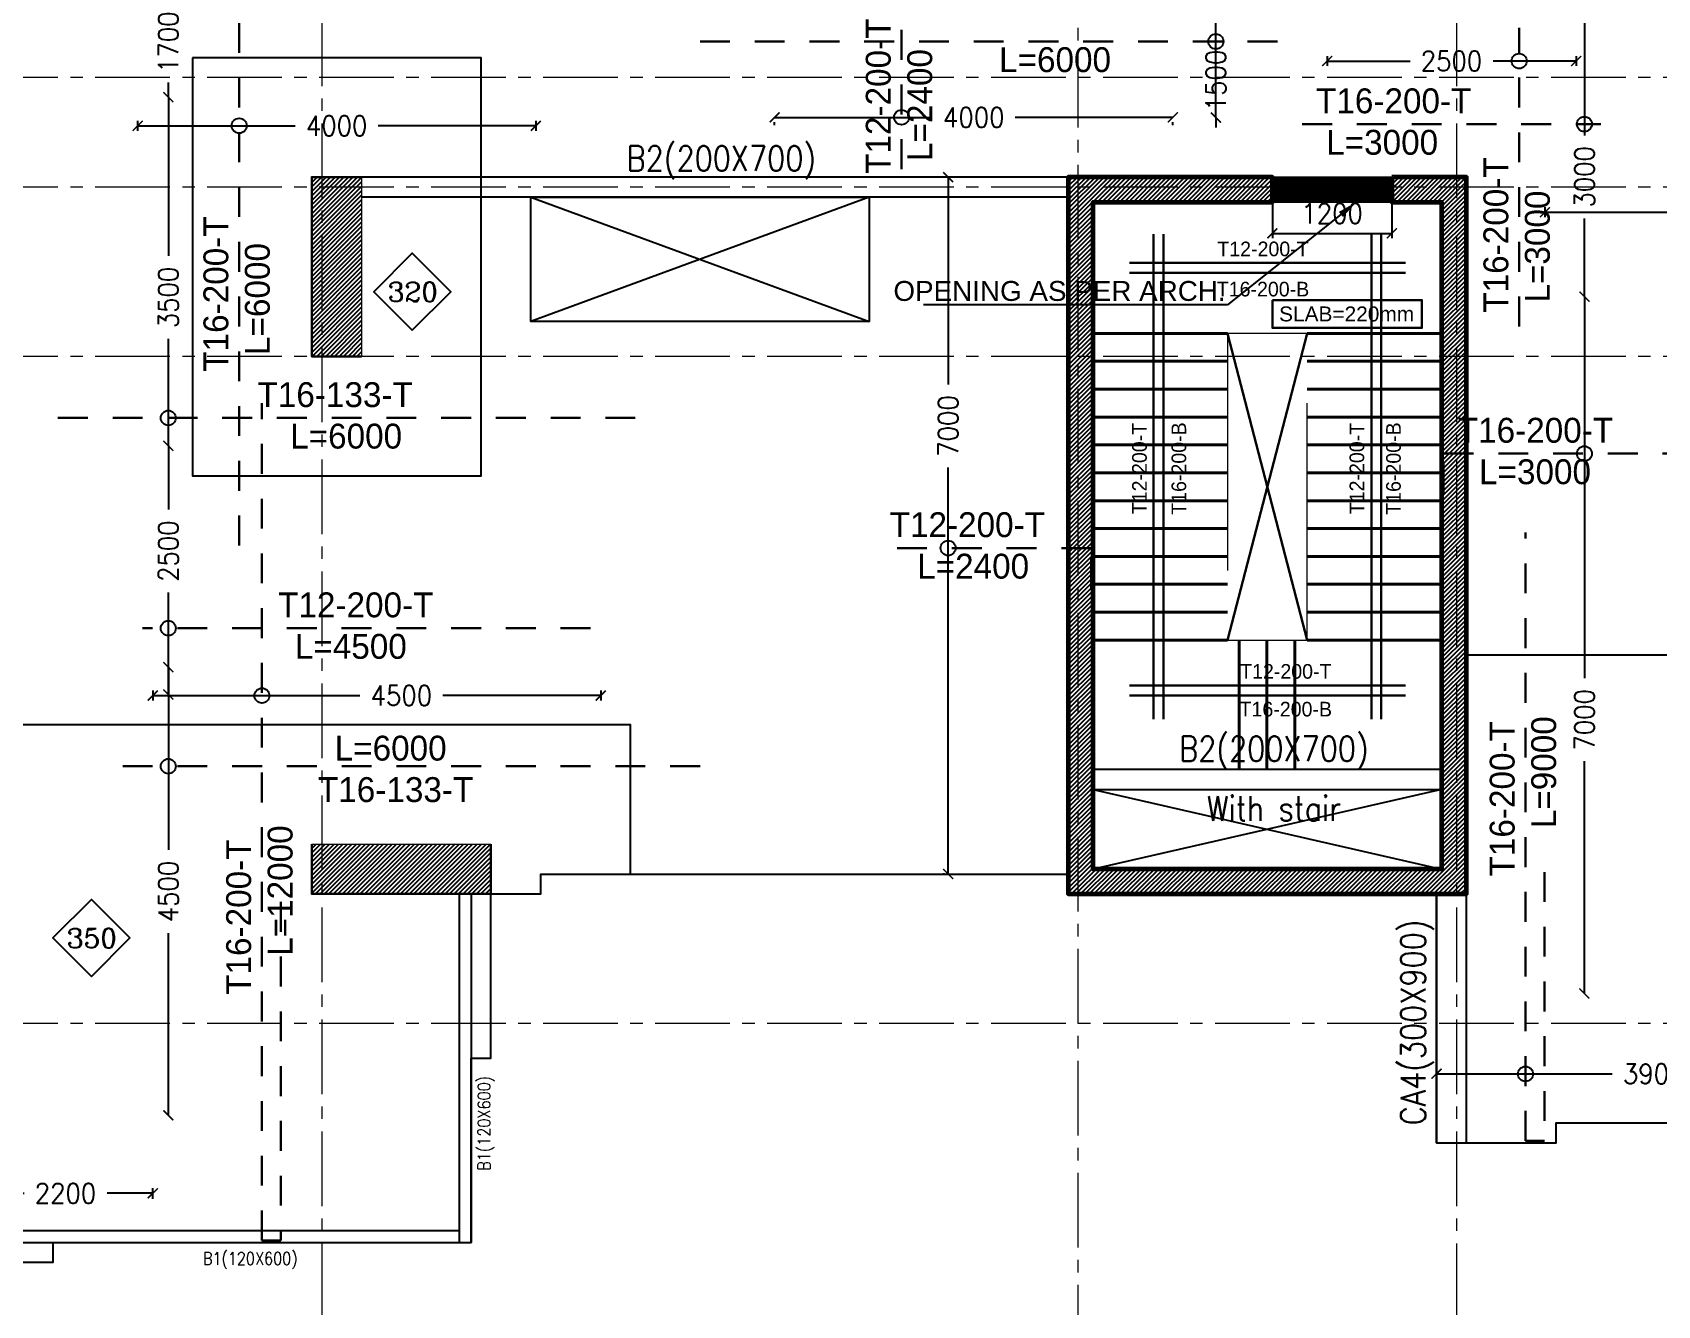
# Model space of a CAD drawing. Header units: millimetres. Extents: x -967280 to 3852, y 2833 to 1955156.
# Drawn here: x -735135 to -718810, y 684403 to 697190 of the extents above; entities that cross this region are included whole.
import ezdxf
from ezdxf import colors
from ezdxf.entities.mleader import LeaderData, LeaderLine
from ezdxf.enums import TextEntityAlignment as Align
from ezdxf.math import Vec2, Vec3

# ---------------------------------------------------------------- set-up
doc = ezdxf.new("R2010")
doc.units = ezdxf.units.MM
doc.header["$LTSCALE"] = 1000
doc.header["$PDMODE"] = 35
doc.header["$PDSIZE"] = 25
for name, pattern in [('$0$DASHED2', [0.375, 0.25, -0.125]), ('B05-FIRST FLOOR PLAN$0$DLINE', [0.55, 0.3, -0.25]), ('Columns_Structural070816$0$CENTER2', [1.125, 0.75, -0.125, 0.125, -0.125]), ('HIDDEN', [0.375, 0.25, -0.125]), ('HRZN_Line-Ptrn-Sold', [9144001.0, 9144000.0, -1]), ('Overhead', [3.96875, 2.38125, -1.5875])]:
    doc.linetypes.add(name, pattern=pattern)
for name, color, linetype in [('_N-DIM 3', 7, 'Continuous'), ('B05-FIRST FLOOR PLAN$0$STR_ROOF RFT$0$S-SYMB', 30, 'Continuous'), ('S - col hach', 1, 'Continuous'), ('S - dot', 1, 'Continuous'), ('S -Beams', 2, 'Continuous'), ('S-OPENING', 4, 'Continuous'), ('S-TEXT', 2, 'Continuous'), ('SLAB', 210, 'Continuous')]:
    doc.layers.add(name, color=color, linetype=linetype)
for name, color, linetype, lineweight in [('A-STAIR', 1, 'HRZN_Line-Ptrn-Sold', 13), ('S - column', 6, 'Continuous', 60), ('S - stair', 3, 'Continuous', 40), ('ST-000-AXIS', 9, 'Columns_Structural070816$0$CENTER2', 9), ('ST-203-SLAB-TXT', 7, 'Continuous', 30), ('ST-206-SLAB-DIM', 1, 'Continuous', 20), ('ST-RFT-BOT', 2, '$0$DASHED2', 30), ('ST-RFT-TOP', 5, '$0$DASHED2', 30)]:
    doc.layers.add(name, color=color, linetype=linetype, lineweight=lineweight)
doc.styles.add('B05-FIRST FLOOR PLAN$0$XS-Roof RFT$0$T25-100', font='STENCIL.shx', dxfattribs={"height": 250})
doc.styles.add('ROMANC', font='romanc.shx')
doc.styles.add('ST-DIM', font='romans.shx', dxfattribs={"width": 0.85})
doc.styles.add('TUNELNO', font='romans.shx', dxfattribs={"width": 0.9})
doc.styles.add('TXT DIM 25', font='arial.ttf')
doc.styles.add('XREF-ST-FRAMING 1ST FLOOR$0$STRECTURAL', font='arial.ttf')
doc.dimstyles.new('Copy(2) of DSEC', dxfattribs={"dimtxt": 200, "dimasz": 100, "dimexe": 50, "dimexo": 80, "dimgap": 100, "dimtad": 1, "dimdec": 0, "dimrnd": 5, "dimzin": 0, "dimdsep": 46, "dimtxsty": 'TUNELNO', "dimblk": 'ARCHTICK', "dimcen": 0.09, "dimclrd": 1, "dimclre": 1, "dimclrt": 3, "dimadec": 0, "dimazin": 0, "dimtfac": 0.78125, "dimtdec": 0, "dimtix": 1, "dimtmove": 2, "dimatfit": 3, "dimldrblk": 'ARCHTICK', "dimfxl": 1, "dimtolj": 1, "dimtzin": 0, "dimarcsym": 0})
pattern_1 = [(45, (-254348.726, -1220652.032), (-22.4506403, 22.4506403), [])]

# ---------------------------------------------------------------- blocks, each defined once
blk = doc.blocks.new('str col from 1st to 3rd')
at = {"layer": 'S - col hach'}
h = blk.add_hatch(dxfattribs=at)
h.set_pattern_fill('ANSI31', color=2, scale=10)
h.set_pattern_definition(pattern_1)
h.paths.add_polyline_path([(-21700, -6600), (-21700, -4800), (-22200, -4800), (-22200, -6600)])
h = blk.add_hatch(dxfattribs=at)
h.set_pattern_fill('ANSI31', color=3, scale=10)
h.set_pattern_definition([(45, (610128.69, -719880.126), (-22.4506403, 22.4506403), [])])
h.paths.add_polyline_path([(-14350, -5050), (-12550, -5050), (-12550, -4800), (-14600, -4800), (-14600, -12000), (-10800, -12000), (-10600, -12000), (-10600, -4800), (-11350, -4800), (-11350, -5050), (-10850, -5050), (-10850, -11750), (-14350, -11750)])
h = blk.add_hatch(dxfattribs=at)
h.set_pattern_fill('ANSI31', color=2, scale=10)
h.set_pattern_definition(pattern_1)
h.paths.add_polyline_path([(-20400, -12000), (-20400, -11500), (-22200, -11500), (-22200, -12000)])
at = {"layer": 'S - column', "lineweight": 15}
for points in [[(-21700, -4800), (-21700, -6600), (-22200, -6600), (-22200, -4800)], [(-20400, -12000), (-22200, -12000), (-22200, -11500), (-20400, -11500)]]:
    blk.add_lwpolyline(points, close=True, dxfattribs=at)
at = {"layer": 'S - column', "color": 3}
blk.add_lwpolyline([(-11350, -4800), (-11350, -5050), (-10850, -5050), (-10850, -11750), (-14350, -11750), (-14350, -5050), (-12550, -5050), (-12550, -4800), (-14600, -4800), (-14600, -12000), (-10600, -12000), (-10600, -4800)], close=True, dxfattribs=at)
at = {"layer": 'ST-RFT-BOT', "color": 7, "linetype": 'Continuous', "ltscale": 30}
for points in [[(-21700, -4800), (-22200, -4800), (-22200, -6600), (-21700, -6600)], [(-22200, -11500), (-22200, -12000), (-20400, -12000), (-20400, -11500)]]:
    blk.add_lwpolyline(points, dxfattribs=at)
blk = doc.blocks.new('_ArchTick')
at = {"color": 0, "linetype": 'ByBlock', "const_width": 0.15}
blk.add_lwpolyline([(-0.5, -0.5), (0.5, 0.5)], dxfattribs=at)
blk = doc.blocks.new('*D719')
at = {"layer": 'Defpoints', "color": 0, "transparency": 16777216}
for p in [(-719941, 695515), (-714439, 695515), (-714439, 695385)]:
    blk.add_point(p, dxfattribs=at)
at = {"layer": 'ST-206-SLAB-DIM', "color": 1, "lineweight": -2, "transparency": 16777216}
for p, q in [((-719941, 695435), (-719941, 695335)), ((-719941, 695385), (-718394, 695385)), ((-714439, 695385), (-717560, 695385)), ((-714439, 695435), (-714439, 695335))]:
    blk.add_line(p, q, dxfattribs=at)
at = {"layer": 'ST-206-SLAB-DIM', "color": 1, "lineweight": -2, "transparency": 16777216, "xscale": 100, "yscale": 100, "zscale": 100, "rotation": 180}
blk.add_blockref('_ArchTick', (-719941, 695385), dxfattribs=at)
at = {"layer": 'ST-206-SLAB-DIM', "color": 1, "lineweight": -2, "transparency": 16777216, "xscale": 100, "yscale": 100, "zscale": 100}
blk.add_blockref('_ArchTick', (-714439, 695385), dxfattribs=at)
at = {"layer": 'ST-206-SLAB-DIM', "color": 3, "transparency": 16777216, "insert": (-717977, 695385), "char_height": 200, "attachment_point": 5, "style": 'TUNELNO'}
blk.add_mtext('\\A1;5500', dxfattribs=at)
blk = doc.blocks.new('*D739')
at = {"layer": 'Defpoints', "color": 0, "transparency": 16777216}
for p in [(-733770, 696540), (-733740, 696540), (-733740, 693039)]:
    blk.add_point(p, dxfattribs=at)
at = {"layer": 'ST-206-SLAB-DIM', "color": 1, "lineweight": -2, "transparency": 16777216}
for p, q in [((-733770, 696540), (-733770, 694946)), ((-733770, 693039), (-733770, 694112))]:
    blk.add_line(p, q, dxfattribs=at)
at = {"layer": 'ST-206-SLAB-DIM', "color": 1, "lineweight": -2, "transparency": 16777216, "xscale": 100, "yscale": 100, "zscale": 100}
for p, rotation in [((-733770, 696540), 90), ((-733770, 693039), 270)]:
    blk.add_blockref('_ArchTick', p, dxfattribs=dict(at, rotation=rotation))
at = {"layer": 'ST-206-SLAB-DIM', "color": 3, "transparency": 16777216, "insert": (-733770, 694529), "char_height": 200, "attachment_point": 5, "rotation": 90, "style": 'TUNELNO'}
blk.add_mtext('\\A1;3500', dxfattribs=at)
blk = doc.blocks.new('*D740')
at = {"layer": 'Defpoints', "color": 0, "transparency": 16777216}
for p in [(-734079, 696384), (-730078, 696384), (-730078, 696253)]:
    blk.add_point(p, dxfattribs=at)
at = {"layer": 'ST-206-SLAB-DIM', "color": 1, "lineweight": -2, "transparency": 16777216}
for p, q in [((-734079, 696304), (-734079, 696203)), ((-730078, 696304), (-730078, 696203)), ((-734079, 696253), (-732496, 696253)), ((-730078, 696253), (-731662, 696253))]:
    blk.add_line(p, q, dxfattribs=at)
at = {"layer": 'ST-206-SLAB-DIM', "color": 1, "lineweight": -2, "transparency": 16777216, "xscale": 100, "yscale": 100, "zscale": 100, "rotation": 180}
blk.add_blockref('_ArchTick', (-734079, 696253), dxfattribs=at)
at = {"layer": 'ST-206-SLAB-DIM', "color": 1, "lineweight": -2, "transparency": 16777216, "xscale": 100, "yscale": 100, "zscale": 100}
blk.add_blockref('_ArchTick', (-730078, 696253), dxfattribs=at)
at = {"layer": 'ST-206-SLAB-DIM', "color": 3, "transparency": 16777216, "insert": (-732079, 696253), "char_height": 200, "attachment_point": 5, "style": 'TUNELNO'}
blk.add_mtext('\\A1;4000', dxfattribs=at)
blk = doc.blocks.new('*D743')
at = {"layer": 'Defpoints', "color": 0, "transparency": 16777216}
for p in [(-733740, 698239), (-733770, 696540), (-733740, 696540)]:
    blk.add_point(p, dxfattribs=at)
at = {"layer": 'ST-206-SLAB-DIM', "color": 1, "lineweight": -2, "transparency": 16777216}
for p, q in [((-733770, 698239), (-733770, 697497)), ((-733770, 696540), (-733770, 696689))]:
    blk.add_line(p, q, dxfattribs=at)
at = {"layer": 'ST-206-SLAB-DIM', "color": 1, "lineweight": -2, "transparency": 16777216, "xscale": 100, "yscale": 100, "zscale": 100}
for p, rotation in [((-733770, 698239), 90), ((-733770, 696540), 270)]:
    blk.add_blockref('_ArchTick', p, dxfattribs=dict(at, rotation=rotation))
at = {"layer": 'ST-206-SLAB-DIM', "color": 3, "transparency": 16777216, "insert": (-733770, 697093), "char_height": 200, "attachment_point": 5, "rotation": 90, "style": 'TUNELNO'}
blk.add_mtext('\\A1;1700', dxfattribs=at)
blk = doc.blocks.new('*D744')
at = {"layer": 'Defpoints', "color": 0, "transparency": 16777216}
for p in [(-733740, 693039), (-733770, 690540), (-733740, 690540)]:
    blk.add_point(p, dxfattribs=at)
at = {"layer": 'ST-206-SLAB-DIM', "color": 1, "lineweight": -2, "transparency": 16777216}
for p, q in [((-733770, 693039), (-733770, 692398)), ((-733770, 690540), (-733770, 691564))]:
    blk.add_line(p, q, dxfattribs=at)
at = {"layer": 'ST-206-SLAB-DIM', "color": 1, "lineweight": -2, "transparency": 16777216, "xscale": 100, "yscale": 100, "zscale": 100}
for p, rotation in [((-733770, 693039), 90), ((-733770, 690540), 270)]:
    blk.add_blockref('_ArchTick', p, dxfattribs=dict(at, rotation=rotation))
at = {"layer": 'ST-206-SLAB-DIM', "color": 3, "transparency": 16777216, "insert": (-733770, 691981), "char_height": 200, "attachment_point": 5, "rotation": 90, "style": 'TUNELNO'}
blk.add_mtext('\\A1;2500', dxfattribs=at)
blk = doc.blocks.new('*D750')
at = {"layer": 'Defpoints', "color": 0, "transparency": 16777216}
for p in [(-725936, 695737), (-725894, 695737), (-725894, 688737)]:
    blk.add_point(p, dxfattribs=at)
at = {"layer": 'ST-206-SLAB-DIM', "color": 1, "lineweight": -2, "transparency": 16777216}
for p, q in [((-725974, 695737), (-725986, 695737)), ((-725936, 695737), (-725936, 693655)), ((-725936, 688737), (-725936, 692821)), ((-725974, 688737), (-725986, 688737))]:
    blk.add_line(p, q, dxfattribs=at)
at = {"layer": 'ST-206-SLAB-DIM', "color": 1, "lineweight": -2, "transparency": 16777216, "xscale": 100, "yscale": 100, "zscale": 100}
for p, rotation in [((-725936, 695737), 90), ((-725936, 688737), 270)]:
    blk.add_blockref('_ArchTick', p, dxfattribs=dict(at, rotation=rotation))
at = {"layer": 'ST-206-SLAB-DIM', "color": 3, "transparency": 16777216, "insert": (-725936, 693238), "char_height": 200, "attachment_point": 5, "rotation": 90, "style": 'TUNELNO'}
blk.add_mtext('\\A1;7000', dxfattribs=at)
blk = doc.blocks.new('*D751')
at = {"layer": 'Defpoints', "color": 0, "transparency": 16777216}
for p in [(-723246, 697837), (-723216, 697837), (-723216, 696336)]:
    blk.add_point(p, dxfattribs=at)
at = {"layer": 'ST-206-SLAB-DIM', "color": 1, "lineweight": -2, "transparency": 16777216}
for p, q in [((-723246, 697837), (-723246, 697937)), ((-723246, 696336), (-723246, 697837)), ((-723246, 696336), (-723246, 696236))]:
    blk.add_line(p, q, dxfattribs=at)
at = {"layer": 'ST-206-SLAB-DIM', "color": 1, "lineweight": -2, "transparency": 16777216, "xscale": 100, "yscale": 100, "zscale": 100}
for p, rotation in [((-723246, 697837), 270), ((-723246, 696336), 90)]:
    blk.add_blockref('_ArchTick', p, dxfattribs=dict(at, rotation=rotation))
at = {"layer": 'ST-206-SLAB-DIM', "color": 3, "transparency": 16777216, "insert": (-723246, 696709), "char_height": 200, "attachment_point": 5, "rotation": 90, "style": 'TUNELNO'}
blk.add_mtext('\\A1;1500', dxfattribs=at)
blk = doc.blocks.new('*D752')
at = {"layer": 'Defpoints', "color": 0, "transparency": 16777216}
for p in [(-727679, 696338), (-723679, 696338), (-723679, 696338)]:
    blk.add_point(p, dxfattribs=at)
at = {"layer": 'ST-206-SLAB-DIM', "color": 1, "lineweight": -2, "transparency": 16777216}
for p, q in [((-727679, 696338), (-726096, 696338)), ((-727679, 696258), (-727679, 696288)), ((-723679, 696338), (-725262, 696338)), ((-723679, 696258), (-723679, 696288))]:
    blk.add_line(p, q, dxfattribs=at)
at = {"layer": 'ST-206-SLAB-DIM', "color": 1, "lineweight": -2, "transparency": 16777216, "xscale": 100, "yscale": 100, "zscale": 100, "rotation": 180}
blk.add_blockref('_ArchTick', (-727679, 696338), dxfattribs=at)
at = {"layer": 'ST-206-SLAB-DIM', "color": 1, "lineweight": -2, "transparency": 16777216, "xscale": 100, "yscale": 100, "zscale": 100}
blk.add_blockref('_ArchTick', (-723679, 696338), dxfattribs=at)
at = {"layer": 'ST-206-SLAB-DIM', "color": 3, "transparency": 16777216, "insert": (-725679, 696338), "char_height": 200, "attachment_point": 5, "style": 'TUNELNO'}
blk.add_mtext('\\A1;4000', dxfattribs=at)
blk = doc.blocks.new('*D733')
at = {"layer": 'Defpoints', "color": 0, "transparency": 16777216}
for p in [(-722129, 697034), (-719628, 697034), (-719628, 696904)]:
    blk.add_point(p, dxfattribs=at)
at = {"layer": 'ST-206-SLAB-DIM', "color": 1, "lineweight": -2, "transparency": 16777216}
for p, q in [((-722129, 696954), (-722129, 696854)), ((-719628, 696954), (-719628, 696854)), ((-722129, 696904), (-721296, 696904)), ((-719628, 696904), (-720462, 696904))]:
    blk.add_line(p, q, dxfattribs=at)
at = {"layer": 'ST-206-SLAB-DIM', "color": 1, "lineweight": -2, "transparency": 16777216, "xscale": 100, "yscale": 100, "zscale": 100, "rotation": 180}
blk.add_blockref('_ArchTick', (-722129, 696904), dxfattribs=at)
at = {"layer": 'ST-206-SLAB-DIM', "color": 1, "lineweight": -2, "transparency": 16777216, "xscale": 100, "yscale": 100, "zscale": 100}
blk.add_blockref('_ArchTick', (-719628, 696904), dxfattribs=at)
at = {"layer": 'ST-206-SLAB-DIM', "color": 3, "transparency": 16777216, "insert": (-720879, 696904), "char_height": 200, "attachment_point": 5, "style": 'TUNELNO'}
blk.add_mtext('\\A1;2500', dxfattribs=at)
blk = doc.blocks.new('*D765')
at = {"layer": 'Defpoints', "color": 0, "transparency": 16777216}
for p in [(-719544, 694537), (-719514, 694537), (-719514, 687537)]:
    blk.add_point(p, dxfattribs=at)
at = {"layer": 'ST-206-SLAB-DIM', "color": 1, "lineweight": -2, "transparency": 16777216}
for p, q in [((-719544, 694537), (-719544, 690704)), ((-719544, 687537), (-719544, 689870))]:
    blk.add_line(p, q, dxfattribs=at)
at = {"layer": 'ST-206-SLAB-DIM', "color": 1, "lineweight": -2, "transparency": 16777216, "xscale": 100, "yscale": 100, "zscale": 100}
for p, rotation in [((-719544, 694537), 90), ((-719544, 687537), 270)]:
    blk.add_blockref('_ArchTick', p, dxfattribs=dict(at, rotation=rotation))
at = {"layer": 'ST-206-SLAB-DIM', "color": 3, "transparency": 16777216, "insert": (-719544, 690287), "char_height": 200, "attachment_point": 5, "rotation": 90, "style": 'TUNELNO'}
blk.add_mtext('\\A1;7000', dxfattribs=at)
blk = doc.blocks.new('*D766')
at = {"layer": 'Defpoints', "color": 0, "transparency": 16777216}
for p in [(-719544, 697536), (-719514, 697536), (-719514, 694537)]:
    blk.add_point(p, dxfattribs=at)
at = {"layer": 'ST-206-SLAB-DIM', "color": 1, "lineweight": -2, "transparency": 16777216}
for p, q in [((-719544, 697536), (-719544, 696157)), ((-719544, 694537), (-719544, 695323))]:
    blk.add_line(p, q, dxfattribs=at)
at = {"layer": 'ST-206-SLAB-DIM', "color": 1, "lineweight": -2, "transparency": 16777216, "xscale": 100, "yscale": 100, "zscale": 100}
for p, rotation in [((-719544, 697536), 90), ((-719544, 694537), 270)]:
    blk.add_blockref('_ArchTick', p, dxfattribs=dict(at, rotation=rotation))
at = {"layer": 'ST-206-SLAB-DIM', "color": 3, "transparency": 16777216, "insert": (-719544, 695740), "char_height": 200, "attachment_point": 5, "rotation": 90, "style": 'TUNELNO'}
blk.add_mtext('\\A1;3000', dxfattribs=at)
blk = doc.blocks.new('*D768')
at = {"layer": 'Defpoints', "color": 0, "transparency": 16777216}
for p in [(-717129, 686729), (-721029, 686599), (-717129, 686596)]:
    blk.add_point(p, dxfattribs=at)
at = {"layer": 'ST-206-SLAB-DIM', "color": 1, "lineweight": -2, "transparency": 16777216}
for p, q in [((-721029, 686679), (-721029, 686782)), ((-721029, 686732), (-719265, 686731)), ((-717129, 686729), (-718430, 686730)), ((-717129, 686676), (-717129, 686779))]:
    blk.add_line(p, q, dxfattribs=at)
at = {"layer": 'ST-206-SLAB-DIM', "color": 1, "lineweight": -2, "transparency": 16777216, "xscale": 100, "yscale": 100, "zscale": 100}
for p, rotation in [((-721029, 686732), 179.9571786131548), ((-717129, 686729), 359.9571786131547)]:
    blk.add_blockref('_ArchTick', p, dxfattribs=dict(at, rotation=rotation))
at = {"layer": 'ST-206-SLAB-DIM', "color": 3, "transparency": 16777216, "insert": (-718848, 686730), "char_height": 200, "attachment_point": 5, "rotation": 359.9572, "style": 'TUNELNO'}
blk.add_mtext('\\A1;3900', dxfattribs=at)
blk = doc.blocks.new('*D769')
at = {"layer": 'Defpoints', "color": 0, "transparency": 16777216}
for p in [(-733770, 690815), (-733740, 690815), (-733740, 686314)]:
    blk.add_point(p, dxfattribs=at)
at = {"layer": 'ST-206-SLAB-DIM', "color": 1, "lineweight": -2, "transparency": 16777216}
for p, q in [((-733770, 690815), (-733770, 688980)), ((-733770, 686314), (-733770, 688145))]:
    blk.add_line(p, q, dxfattribs=at)
at = {"layer": 'ST-206-SLAB-DIM', "color": 1, "lineweight": -2, "transparency": 16777216, "xscale": 100, "yscale": 100, "zscale": 100}
for p, rotation in [((-733770, 690815), 90), ((-733770, 686314), 270)]:
    blk.add_blockref('_ArchTick', p, dxfattribs=dict(at, rotation=rotation))
at = {"layer": 'ST-206-SLAB-DIM', "color": 3, "transparency": 16777216, "insert": (-733770, 688562), "char_height": 200, "attachment_point": 5, "rotation": 90, "style": 'TUNELNO'}
blk.add_mtext('\\A1;4500', dxfattribs=at)
blk = doc.blocks.new('*D770')
at = {"layer": 'Defpoints', "color": 0, "transparency": 16777216}
for p in [(-733927, 690661), (-729426, 690661), (-729426, 690530)]:
    blk.add_point(p, dxfattribs=at)
at = {"layer": 'ST-206-SLAB-DIM', "color": 1, "lineweight": -2, "transparency": 16777216}
for p, q in [((-733927, 690581), (-733927, 690480)), ((-729426, 690581), (-729426, 690480)), ((-733927, 690530), (-731846, 690530)), ((-729426, 690530), (-731012, 690530))]:
    blk.add_line(p, q, dxfattribs=at)
at = {"layer": 'ST-206-SLAB-DIM', "color": 1, "lineweight": -2, "transparency": 16777216, "xscale": 100, "yscale": 100, "zscale": 100, "rotation": 180}
blk.add_blockref('_ArchTick', (-733927, 690530), dxfattribs=at)
at = {"layer": 'ST-206-SLAB-DIM', "color": 1, "lineweight": -2, "transparency": 16777216, "xscale": 100, "yscale": 100, "zscale": 100}
blk.add_blockref('_ArchTick', (-729426, 690530), dxfattribs=at)
at = {"layer": 'ST-206-SLAB-DIM', "color": 3, "transparency": 16777216, "insert": (-731429, 690530), "char_height": 200, "attachment_point": 5, "style": 'TUNELNO'}
blk.add_mtext('\\A1;4500', dxfattribs=at)
blk = doc.blocks.new('*D773')
at = {"layer": 'Defpoints', "color": 0, "transparency": 16777216}
for p in [(-733926, 685531), (-736129, 685399), (-733927, 685396)]:
    blk.add_point(p, dxfattribs=at)
at = {"layer": 'ST-206-SLAB-DIM', "color": 1, "lineweight": -2, "transparency": 16777216}
for p, q in [((-736129, 685479), (-736128, 685584)), ((-736129, 685534), (-735220, 685533)), ((-733926, 685531), (-734386, 685532)), ((-733927, 685476), (-733926, 685581))]:
    blk.add_line(p, q, dxfattribs=at)
at = {"layer": 'ST-206-SLAB-DIM', "color": 1, "lineweight": -2, "transparency": 16777216, "xscale": 100, "yscale": 100, "zscale": 100}
for p, rotation in [((-736129, 685534), 179.9241602183739), ((-733926, 685531), 359.9241602183739)]:
    blk.add_blockref('_ArchTick', p, dxfattribs=dict(at, rotation=rotation))
at = {"layer": 'ST-206-SLAB-DIM', "color": 3, "transparency": 16777216, "insert": (-734803, 685530), "char_height": 200, "attachment_point": 5, "rotation": 359.9242, "style": 'TUNELNO'}
blk.add_mtext('\\A1;2200', dxfattribs=at)
blk = doc.blocks.new('AXES-00')
at = {"layer": 'ST-000-AXIS'}
for p, q in [((525498.9, 750979.6), (525498.9, 695813.8)), ((533098.9, 695813.8), (533098.9, 750979.6)), ((536898.9, 750979.6), (536898.9, 695813.8)), ((575723.2, 719939.7), (505674.3, 719939.7)), ((575723.2, 718839.7), (505674.3, 718839.7)), ((575723.2, 717139.7), (505674.3, 717139.7)), ((575723.2, 710439.7), (505674.3, 710439.7))]:
    blk.add_line(p, q, dxfattribs=at)
blk = doc.blocks.new('*D1361')
at = {"layer": '_N-DIM 3', "color": 1, "linetype": 'Continuous', "lineweight": -2, "ltscale": 30, "transparency": 16777216}
for p, q in [((-722679, 695657), (-722679, 695123)), ((-721479, 695657), (-721479, 695123)), ((-722679, 695173), (-721479, 695173))]:
    blk.add_line(p, q, dxfattribs=at)
at = {"layer": 'Defpoints', "color": 0, "linetype": 'Continuous', "ltscale": 30, "transparency": 16777216}
for p in [(-722679, 695737), (-721479, 695737), (-721479, 695173)]:
    blk.add_point(p, dxfattribs=at)
at = {"layer": '_N-DIM 3', "color": 1, "linetype": 'Continuous', "lineweight": -2, "ltscale": 30, "transparency": 16777216, "xscale": 100, "yscale": 100, "zscale": 100, "rotation": 180}
blk.add_blockref('_ArchTick', (-722679, 695173), dxfattribs=at)
at = {"layer": '_N-DIM 3', "color": 1, "linetype": 'Continuous', "lineweight": -2, "ltscale": 30, "transparency": 16777216, "xscale": 100, "yscale": 100, "zscale": 100}
blk.add_blockref('_ArchTick', (-721479, 695173), dxfattribs=at)
at = {"layer": '_N-DIM 3', "color": 3, "linetype": 'Continuous', "ltscale": 30, "transparency": 16777216, "insert": (-722079, 695373), "char_height": 200, "attachment_point": 5, "style": 'TUNELNO'}
blk.add_mtext('\\A1;1200', dxfattribs=at)

msp = doc.modelspace()

# ---------------------------------------------------------------- hatches: boundary and pattern name
at = {"layer": 'S-OPENING', "ltscale": 30, "transparency": 33554483}
h = msp.add_hatch(dxfattribs=at)
h.set_pattern_fill('ANSI37', scale=5)
h.set_pattern_definition([(45, (167205.482, -97474.432), (-11.22532015, 11.22532015), []), (135, (167205.482, -97474.432), (-11.22532015, -11.22532015), [])])
h.paths.add_polyline_path([(-722678.7, 695737.4), (-721478.7, 695737.4), (-721478.7, 695487.4), (-722678.7, 695487.4)])

# ---------------------------------------------------------------- linework, layer by layer
at = {"layer": 'A-STAIR', "linetype": 'Overhead'}
msp.add_lwpolyline([(-722328.7, 694167.4), (-723128.7, 694167.4), (-723128.7, 691087.4), (-722328.7, 691087.4)], close=True, dxfattribs=at)
at = {"layer": 'B05-FIRST FLOOR PLAN$0$STR_ROOF RFT$0$S-SYMB'}
for centre in [(-723246.4, 697099.9), (-720199.3, 696903.8), (-733058.3, 696253.4), (-726403.9, 696338.2), (-719544.2, 696269.9), (-733770.4, 693318.5), (-719544.2, 692960.7), (-725936.2, 692012.1), (-733770.6, 691206.8), (-732829.5, 690529.9), (-733770.3, 689819.6), (-720136, 686729.5)]:
    msp.add_circle(centre, 75, dxfattribs=at)
at = {"layer": 'S - dot'}
for p, q in [((-726728.7, 695537.4), (-730128.7, 694287.4)), ((-730128.7, 695537.4), (-726728.7, 694287.4)), ((-720978.7, 689587.4), (-724478.7, 688787.4)), ((-724478.7, 689587.4), (-720978.7, 688787.4))]:
    msp.add_line(p, q, dxfattribs=at)
at = {"layer": 'S - stair', "linetype": 'HIDDEN', "ltscale": 500}
for p, q in [((-723128.7, 694167.4), (-724478.7, 694167.4)), ((-722328.7, 694167.4), (-720978.7, 694167.4)), ((-723128.7, 693887.4), (-724478.7, 693887.4)), ((-722328.7, 693887.4), (-720978.7, 693887.4)), ((-723128.7, 693607.4), (-724478.7, 693607.4)), ((-722328.7, 693607.4), (-720978.7, 693607.4)), ((-723128.7, 693327.4), (-724478.7, 693327.4)), ((-722328.7, 693327.4), (-720978.7, 693327.4)), ((-723128.7, 693047.4), (-724478.7, 693047.4)), ((-722328.7, 693047.4), (-720978.7, 693047.4)), ((-723128.7, 692767.4), (-724478.7, 692767.4)), ((-722328.7, 692767.4), (-720978.7, 692767.4)), ((-723128.7, 692487.4), (-724478.7, 692487.4)), ((-722328.7, 692487.4), (-720978.7, 692487.4)), ((-723128.7, 692207.4), (-724478.7, 692207.4)), ((-722328.7, 692207.4), (-720978.7, 692207.4)), ((-723128.7, 691927.4), (-724478.7, 691927.4)), ((-722328.7, 691927.4), (-720978.7, 691927.4)), ((-723128.7, 691647.4), (-724478.7, 691647.4)), ((-722328.7, 691647.4), (-720978.7, 691647.4)), ((-723128.7, 691367.4), (-724478.7, 691367.4)), ((-722328.7, 691367.4), (-720978.7, 691367.4)), ((-723128.7, 691087.4), (-724478.7, 691087.4)), ((-723013.2, 691087.4), (-723013.2, 689787.4)), ((-722733.2, 691087.4), (-722733.2, 689787.4)), ((-722733.2, 691087.4), (-722733.2, 689787.4)), ((-722453.2, 691087.4), (-722453.2, 689787.4)), ((-722328.7, 691087.4), (-720978.7, 691087.4))]:
    msp.add_line(p, q, dxfattribs=at)
at = {"layer": 'S -Beams'}
for p, q in [((-724728.6, 695737.4), (-731828.7, 695737.4)), ((-724728.6, 695537.4), (-731828.7, 695537.4)), ((-720978.7, 689787.4), (-724478.7, 689787.4)), ((-730848.8, 688537.4), (-730848.8, 685037.4)), ((-730728.8, 688537.4), (-730728.8, 685037.4)), ((-721028.7, 686037.4), (-721028.7, 688537.4)), ((-720728.7, 686037.4), (-720728.7, 688537.4)), ((-736008.7, 685157.4), (-730848.8, 685157.4)), ((-736008.7, 685037.4), (-730730.3, 685037.4))]:
    msp.add_line(p, q, dxfattribs=at)
at = {"layer": 'S -Beams', "color": 1}
for points in [[(-730128.7, 695537.4), (-726728.7, 695537.4), (-726728.7, 694287.4), (-730128.7, 694287.4)], [(-724478.7, 689587.4), (-720978.7, 689587.4), (-720978.7, 688787.4), (-724478.7, 688787.4)]]:
    msp.add_lwpolyline(points, close=True, dxfattribs=at)
at = {"layer": 'S -Beams'}
msp.add_lwpolyline([(-736128.7, 684837.4), (-734928.7, 684837.4), (-734928.7, 685037.4), (-730728.8, 685037.4), (-730728.7, 686887.4), (-730528.7, 686887.4), (-730528.7, 688537.4), (-730028.7, 688537.4), (-730028.7, 688737.4), (-724728.7, 688737.4), (-724728.7, 688537.4), (-721028.7, 688537.4), (-721028.7, 686037.4), (-719828.8, 686037.4), (-719828.8, 686237.4), (-717128.7, 686237.4)], dxfattribs=at)
at = {"layer": 'S-OPENING', "color": 4, "ltscale": 30}
msp.add_lwpolyline([(-722678.7, 695737.4), (-721478.7, 695737.4), (-721478.7, 695487.4), (-722678.7, 695487.4)], close=True, dxfattribs=at)
at = {"layer": 'S-TEXT', "color": 7, "true_color": 0xffffff}
for points in [[(-731319.4, 694199.6), (-730932.3, 694586.8), (-731319.4, 694973.9), (-731706.6, 694586.8)], [(-734543.5, 687707.7), (-734156.3, 688094.9), (-734543.5, 688482.1), (-734930.6, 688094.9)]]:
    msp.add_lwpolyline(points, close=True, dxfattribs=at)
at = {"layer": 'SLAB', "color": 2, "linetype": 'Continuous', "ltscale": 30}
for points in [[(-733528.7, 696937.5), (-733528.7, 692737.3), (-730628.7, 692737.3), (-730628.7, 696937.5)], [(-721028.7, 686037.4), (-719828.8, 686037.4), (-719828.8, 686237.4), (-717128.7, 686237.4), (-717128.7, 686987.4), (-716928.7, 686987.4), (-716928.7, 687237.4), (-715728.8, 687237.4), (-715728.8, 687437.4), (-713328.7, 687437.4), (-713328.7, 688437.4), (-711928.8, 688437.4), (-711928.8, 688637.4), (-711678.7, 688637.4), (-711678.7, 690937.4), (-720728.7, 690937.4), (-720728.7, 688537.4), (-721028.7, 688537.4)], [(-740128.7, 686837.4), (-736128.7, 686837.4), (-736128.7, 684837.4), (-734928.7, 684837.4), (-734928.7, 685037.4), (-730728.8, 685037.4), (-730728.8, 686887.4), (-730528.7, 686887.4), (-730528.7, 688537.4), (-730028.7, 688537.4), (-730028.7, 688737.4), (-729128.6, 688737.4), (-729128.6, 690237.4), (-740128.7, 690237.4)]]:
    msp.add_lwpolyline(points, close=True, dxfattribs=at)
at = {"layer": 'ST-203-SLAB-TXT'}
msp.add_lwpolyline([(-722678.7, 694502.4), (-721176.2, 694502.4), (-721176.2, 694223), (-722678.7, 694223)], close=True, dxfattribs=at)
at = {"layer": 'ST-RFT-BOT', "ltscale": 30}
for p, q in [((-723872.9, 695163.7), (-723872.9, 690293.2)), ((-723772.9, 695163.7), (-723772.9, 690293.2)), ((-721684.5, 695163.7), (-721684.5, 690293.2)), ((-721584.5, 695163.7), (-721584.5, 690293.2)), ((-721342, 694875.2), (-724115.4, 694875.2)), ((-721342, 694775.2), (-724115.4, 694775.2)), ((-721342, 690631.9), (-724115.4, 690631.9)), ((-721342, 690531.9), (-724115.4, 690531.9))]:
    msp.add_line(p, q, dxfattribs=at)
at = {"layer": 'ST-RFT-BOT', "color": 3, "linetype": 'Continuous', "ltscale": 30}
for p, q in [((-722328.7, 694167.4), (-723128.7, 691087.4)), ((-723128.7, 694167.4), (-722328.7, 691087.4))]:
    msp.add_line(p, q, dxfattribs=at)
at = {"layer": 'ST-RFT-TOP', "linetype": 'B05-FIRST FLOOR PLAN$0$DLINE'}
for points in [[(-733058.3, 697837.4), (-733058.3, 691837.4)], [(-726203.9, 697767.4), (-726403.9, 697767.4), (-726403.9, 695567.4)], [(-720199.3, 694237.4), (-720199.3, 697237.4)], [(-722628.7, 697099.9), (-728628.7, 697099.9)], [(-722378.7, 696269.9), (-719378.7, 696269.9)], [(-729078.7, 693318.5), (-735078.7, 693318.5)], [(-732639.5, 688457.4), (-732639.5, 685057.4), (-732829.5, 685057.4), (-732829.5, 693467.4)], [(-720958.7, 692560.7), (-720958.7, 692960.7), (-718358.7, 692960.7)], [(-724498.7, 691612.1), (-724498.7, 692012.1), (-726498.7, 692012.1)], [(-719946, 688757.4), (-719946, 686057.4), (-720136, 686057.4), (-720136, 692167.4)], [(-729528.9, 691206.8), (-734028.9, 691206.8)], [(-728428.7, 689819.6), (-734428.7, 689819.6)]]:
    msp.add_lwpolyline(points, dxfattribs=at)

# ---------------------------------------------------------------- block references
at = {"layer": 'S -Beams'}
msp.add_blockref('AXES-00', (-1257727.6, -23202.4), dxfattribs=at)
at = {"layer": 'ST-RFT-BOT', "color": 3, "linetype": 'Continuous'}
msp.add_blockref('str col from 1st to 3rd', (-710128.7, 700537.4), dxfattribs=at)

# ---------------------------------------------------------------- texts
at = {"layer": 'S-TEXT', "color": 3, "char_height": 196, "attachment_point": 1, "style": 'ROMANC'}
for s, insert in [('320', (-731565.9, 694682.8)), ('350', (-734789.9, 688190.9))]:
    msp.add_mtext_dynamic_manual_height_columns(s, width=592857.868, gutter_width=980, heights=[-196], dxfattribs=dict(at, insert=insert))
at = {"layer": 'ST-203-SLAB-TXT', "style": 'B05-FIRST FLOOR PLAN$0$XS-Roof RFT$0$T25-100'}
for s, p in [('T12-200-T', (-726513.2, 695770.2)), ('L=2400', (-726096.5, 695899.1)), ('T16-200-T', (-720308.6, 694375.8)), ('L=3000', (-719891.9, 694477.7)), ('T16-200-T', (-733167.6, 693782.7)), ('L=6000', (-732750.9, 693950.8)), ('T16-200-T', (-720245.2, 688713)), ('L=9000', (-719828.6, 689197.7)), ('T16-200-T', (-732938.8, 687524.2)), ('L=12000', (-732522.1, 687915.6))]:
    msp.add_text(s, height=250, rotation=90, dxfattribs=at).set_placement(p)
for s, p in [('L=6000', (-725424.6, 696792.5)), ('T16-200-T', (-722240.2, 696379.1)), ('L=3000', (-722138.3, 695962.5)), ('T16-133-T', (-732874.3, 693427.7)), ('T16-200-T', (-720816.2, 693069.9)), ('L=6000', (-732546.2, 693011.1)), ('L=3000', (-720602.7, 692653.3)), ('T12-200-T', (-726523.6, 692121.4)), ('L=2400', (-726247.2, 691704.7)), ('T12-200-T', (-732667.3, 691316.1)), ('L=4500', (-732499.2, 690899.4)), ('L=6000', (-732099, 689877)), ('T16-133-T', (-732267.1, 689460.4))]:
    msp.add_text(s, height=250, dxfattribs=at).set_placement(p)
at = {"layer": 'ST-203-SLAB-TXT', "style": 'ST-DIM', "width": 0.85}
for s, p in [('B2(200X700)', (-728214.1, 695925.4)), ('B2(200X700)', (-722663, 689995.7)), ('With stair', (-722663, 689395.4))]:
    msp.add_text(s, height=250, dxfattribs=at).set_placement(p, align=Align.MIDDLE_CENTER)
at = {"layer": 'ST-203-SLAB-TXT', "style": 'B05-FIRST FLOOR PLAN$0$XS-Roof RFT$0$T25-100'}
for s, p in [('T12-200-T', (-722773, 694898.8)), ('T16-200-B', (-722773, 694495.2)), ('T12-200-T', (-722543.8, 690655.4)), ('T16-200-B', (-722543.8, 690276))]:
    msp.add_text(s, height=147.03, dxfattribs=at).set_placement(p, align=Align.BOTTOM_CENTER)
for s, p in [('T12-200-T', (-723896.4, 692810.3)), ('T16-200-B', (-723500.7, 692810.3)), ('T12-200-T', (-721712.3, 692810.3)), ('T16-200-B', (-721344.8, 692810.3))]:
    msp.add_text(s, height=147.03, rotation=90, dxfattribs=at).set_placement(p, align=Align.BOTTOM_CENTER)
at = {"layer": 'ST-203-SLAB-TXT', "style": 'ST-DIM', "width": 0.85}
msp.add_text('CA4(300X900)', height=250, rotation=90, dxfattribs=at).set_placement((-721264.4, 687247.1), align=Align.MIDDLE_CENTER)
at = {"layer": 'ST-203-SLAB-TXT', "color": 1, "style": 'ST-DIM', "width": 0.85}
msp.add_text('B1(120X600)', height=125, rotation=90, dxfattribs=at).set_placement((-730597.8, 686233.7), align=Align.MIDDLE_CENTER)
msp.add_text('B1(120X600)', height=125, dxfattribs=at).set_placement((-732947.4, 684875.5), align=Align.MIDDLE_CENTER)
at = {"layer": 'ST-203-SLAB-TXT', "insert": (-721933.1, 694362.4), "char_height": 149.99, "attachment_point": 5, "style": 'XREF-ST-FRAMING 1ST FLOOR$0$STRECTURAL'}
msp.add_mtext('SLAB=220mm', dxfattribs=at)

# ---------------------------------------------------------------- dimensions: what is measured, and where the dimension line sits
at = {"layer": '_N-DIM 3', "color": 3, "linetype": 'Continuous', "ltscale": 30}
dim = msp.add_linear_dim(base=(-721478.7, 695172.5), p1=(-722678.7, 695737.4), p2=(-721478.7, 695737.4), dimstyle='Copy(2) of DSEC', dxfattribs=at)
dim.commit()
dim.dimension.update_dxf_attribs({"geometry": '*D1361', "text_midpoint": (-722078.7, 695372.5)})
at = {"layer": 'ST-206-SLAB-DIM'}
for base, p1, p2, angle, picture, middle in [((-733770.4, 696540.3), (-733740.4, 698239.4), (-733740.4, 696540.3), 270, '*D743', (-733770.4, 697093.1)), ((-723246.4, 697837.4), (-723216.4, 696336.5), (-723216.4, 697837.4), 90, '*D751', (-723246.4, 696709.1)), ((-719544.1, 697536.1), (-719514.1, 694537.4), (-719514.1, 697536.1), 90, '*D766', (-719544.1, 695740)), ((-719628.2, 696903.8), (-722129.1, 697034.5), (-719628.2, 697034.5), 0, '*D733', (-720878.7, 696903.8)), ((-733770.5, 696540.3), (-733740.5, 693039.4), (-733740.5, 696540.3), 90, '*D739', (-733770.5, 694529.3)), ((-730078.2, 696253.4), (-734079.1, 696384), (-730078.2, 696384), 0, '*D740', (-732078.7, 696253.4)), ((-725936.2, 695737.4), (-725894.2, 688737.4), (-725894.2, 695737.4), 90, '*D750', (-725936.2, 693238)), ((-714438.7, 695384.6), (-719940.7, 695515.2), (-714438.7, 695515.2), 360, '*D719', (-717976.7, 695384.6)), ((-719544.1, 694537.4), (-719514.1, 687537.4), (-719514.1, 694537.4), 90, '*D765', (-719544.1, 690287)), ((-733770.4, 690540.3), (-733740.4, 693039.4), (-733740.4, 690540.3), 270, '*D744', (-733770.4, 691980.7)), ((-733770.4, 690815.3), (-733740.4, 686314.4), (-733740.4, 690815.3), 90, '*D769', (-733770.4, 688562.4)), ((-729425.7, 690529.9), (-733926.6, 690660.5), (-729425.7, 690660.5), 0, '*D770', (-731428.7, 690529.9)), ((-717128.6, 686729.2), (-721028.7, 686598.9), (-717128.7, 686596), 359.95718, '*D768', (-718847.5, 686730.4)), ((-733926.5, 685531.3), (-736128.7, 685398.9), (-733926.6, 685396), 359.92416, '*D773', (-734802.8, 685530.4))]:
    dim = msp.add_linear_dim(base=base, p1=p1, p2=p2, angle=angle, dimstyle='Copy(2) of DSEC', dxfattribs=at)
    dim.commit()
    dim.dimension.update_dxf_attribs({"geometry": picture, "text_midpoint": middle, "dimtype": 161})
dim = msp.add_linear_dim(base=(-723678.7, 696338.1), p1=(-727678.7, 696338.2), p2=(-723678.7, 696338.2), dimstyle='Copy(2) of DSEC', dxfattribs=at)
dim.commit()
dim.dimension.update_dxf_attribs({"geometry": '*D752', "text_midpoint": (-725678.7, 696338.1), "dimtype": 160})

# ---------------------------------------------------------------- leaders
at = {"layer": 'S-OPENING', "color": 4, "ltscale": 30}
ml = msp.add_multileader_mtext('Standard', dxfattribs=at)
ml.set_content('OPENING AS PER ARCH.', color=4, style='TXT DIM 25')
ml.set_leader_properties()
ml.build(insert=Vec2(0, 0))
ml.multileader.update_dxf_attribs({"text_left_attachment_type": 6, "text_right_attachment_type": 6, "dogleg_length": 0.36, "arrow_head_size": 200, "scale": 50})
ctx = ml.context
ctx.base_point, ctx.scale, ctx.char_height, ctx.arrow_head_size, ctx.landing_gap_size, ctx.plane_origin = Vec3(-726448.3, 694454.3), 50, 200, 200, 0, Vec3(-721834, 695537.4)
ctx.left_attachment, ctx.right_attachment, ctx.text_align_type = 6, 6, 2
notes = []
notes.append((ctx, [(0, (1, 1, 0), (-723130.1, 694454.3), (-1, 0), 18, [(0, [(-721834, 695487.4)], 0, [])])]))
ctx.mtext.insert, ctx.mtext.alignment, ctx.mtext.flow_direction = Vec3(-723148.1, 694694.3), 3, 5
for ctx, leaders in notes:
    for number, flags, end, landing, length, lines in leaders:
        leader = LeaderData()
        leader.index, (leader.has_last_leader_line, leader.has_dogleg_vector, leader.attachment_direction) = number, flags
        leader.last_leader_point, leader.dogleg_vector, leader.dogleg_length = Vec3(end), Vec3(landing), length
        for number, points, colour, breaks in lines:
            line = LeaderLine()
            line.index, line.vertices, line.color, line.breaks = number, Vec3.list(points), colors.encode_raw_color(colour), breaks
            leader.lines.append(line)
        ctx.leaders.append(leader)

doc.saveas('drawing.dxf')
